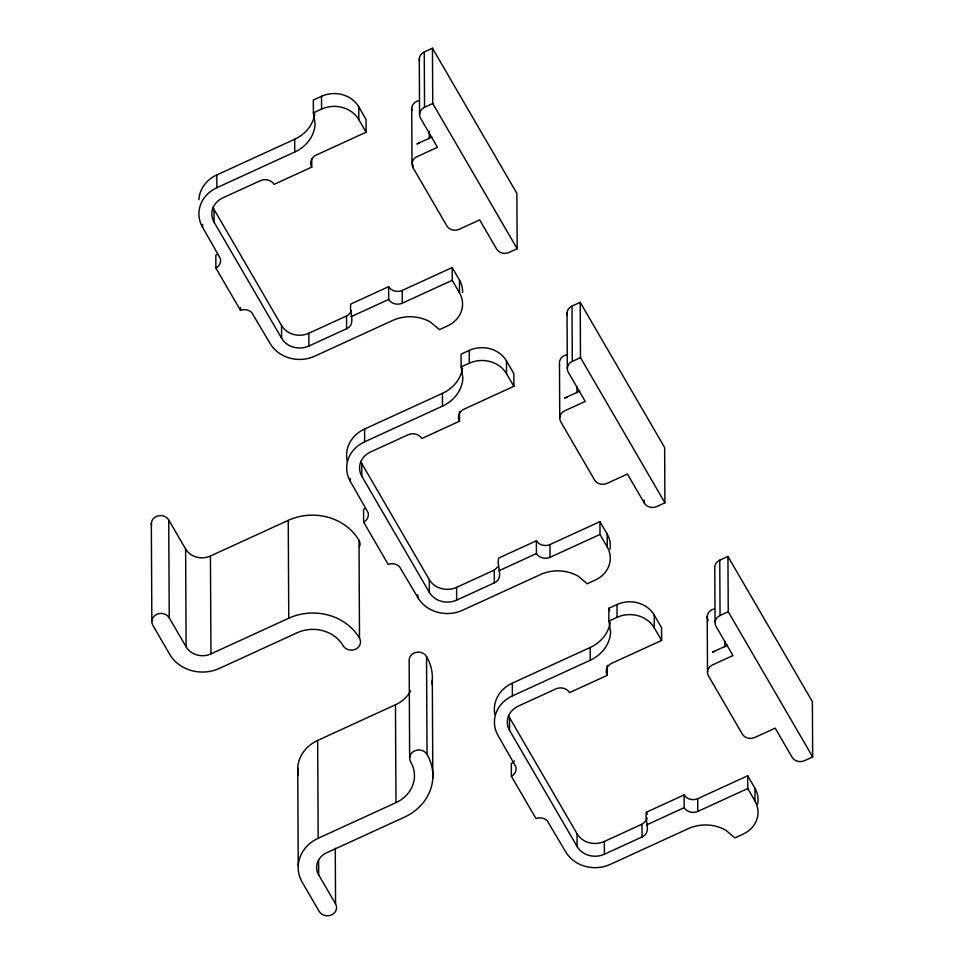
<?xml version="1.0" encoding="UTF-8"?>
<svg xmlns="http://www.w3.org/2000/svg" width="964" height="964" viewBox="0 0 964 964"><rect width="100%" height="100%" fill="white"/><g stroke="black" fill="none" stroke-linecap="round" stroke-linejoin="round"><path stroke-width="1.45" d="M217.237 254.4L215.828 255.267L215.888 268.04L240.47 310.324L242.097 309.806A10.146 9.001 -0.3 0 1 251.749 312.541L270.137 343.509A33.174 29.426 -0.3 0 0 314.83 356.138L392.685 320.458A37.753 33.487 -0.3 0 1 430.378 322.036L439.476 329.664L447.573 325.892A27.643 24.522 -0.3 0 0 459.479 292.839L459.503 280.102L452.188 267.546L402.229 290.441C397.554 292.55 391.384 291.164 388.625 286.682L350.944 303.949C348.57 311.806 356.825 324.024 346.594 328.736L308.914 345.992A20.268 17.979 -0.3 0 1 281.608 338.28L214.068 222.118L214.008 209.345A20.268 17.979 -0.3 0 1 212.948 207.188M364.982 508.522L363.573 509.39L363.633 522.151L388.227 564.446L389.842 563.928A10.146 9.001 -0.3 0 1 399.506 566.651L417.894 597.632A33.174 29.426 -0.3 0 0 462.575 610.248L540.442 574.568A37.753 33.487 -0.3 0 1 578.123 576.147L587.221 583.786L595.318 580.003A27.643 24.522 -0.3 0 0 607.224 546.962L607.248 534.213L599.933 521.657L549.974 544.552C545.299 546.66 539.129 545.287 536.37 540.792L498.701 558.06C496.315 565.928 504.57 578.147 494.339 582.846L456.659 600.114A20.268 17.979 -0.3 0 1 429.354 592.402L361.813 476.228L361.753 463.467A20.268 17.979 -0.3 0 1 360.693 461.31M514.439 760.837A10.146 9.001 -0.3 0 1 512.728 762.632L511.318 763.5L511.378 776.273L535.972 818.557L537.587 818.038A10.146 9.001 -0.3 0 1 547.251 820.774L565.639 851.742A33.174 29.426 -0.3 0 0 610.32 864.371L688.188 828.691A37.753 33.487 -0.3 0 1 725.868 830.269L734.966 837.897L743.063 834.125A27.643 24.522 -0.3 0 0 754.981 801.072L755.005 788.335L747.678 775.779L697.719 798.674C693.044 800.783 686.874 799.397 684.127 794.914L646.446 812.182C644.072 820.039 652.315 832.257 642.084 836.969L604.404 854.225A20.268 17.979 -0.3 0 1 577.099 846.513L509.558 730.351L509.498 717.577A20.268 17.979 -0.3 0 1 508.438 715.421M647.206 818.147L645.904 821.063L642.024 824.196L604.344 841.464A20.268 17.979 -0.3 0 1 577.038 833.752L509.498 717.577M351.535 310.709L348.703 314.626L346.534 315.963L308.854 333.231A20.268 17.979 -0.3 0 1 281.548 325.519L214.008 209.345M498.496 566.302L494.279 570.086L456.599 587.353A20.268 17.979 -0.3 0 1 429.293 579.629L361.753 463.467M215.888 268.04L217.298 267.161A10.146 9.001 -0.3 0 0 220.395 258.593L202.597 227.347L202.585 224.504M363.633 522.151L365.043 521.283A10.146 9.001 -0.3 0 0 368.14 512.703L350.354 481.458L350.33 478.626M511.378 776.273L512.788 775.393A10.146 9.001 -0.3 0 0 515.885 766.826L498.099 735.58A33.174 29.426 -0.3 0 1 512.39 695.924L512.318 683.163L590.185 647.483A37.753 33.487 -0.3 0 0 610.26 622.19M419.485 60.961A9.218 8.17 -0.3 0 1 424.256 51.948L432.45 48.2L516.885 193.415L517.174 248.712L508.98 252.472A9.218 8.17 -0.3 0 1 496.568 248.953L479.686 219.913L459.201 229.299A9.218 8.17 -0.3 0 1 446.79 225.793L413.026 167.712L413.002 164.724M198.885 199.705A33.174 29.426 -0.3 0 1 216.828 174.93L294.695 139.25A37.753 33.487 -0.3 0 0 314.77 113.957M202.597 227.347A33.174 29.426 -0.3 0 1 216.888 187.691L294.755 152.011A37.753 33.487 -0.3 0 0 315.132 123.826L313.384 112.812L313.324 100.051L321.518 96.304A27.643 24.522 -0.3 0 1 358.753 106.823L366.067 119.428L366.139 132.201L316.168 155.096C311.685 156.987 309.155 162.747 311.746 167.109L274.077 184.377C271.318 179.894 265.148 178.509 260.473 180.617L222.805 197.885A20.268 17.979 -0.3 0 0 214.068 222.118M413.026 167.712A9.218 8.17 -0.3 0 1 416.99 156.698L437.463 147.311L420.581 118.271A9.218 8.17 -0.3 0 1 424.546 107.257L432.74 103.497L432.45 48.2M431.944 137.057L416.93 143.937A9.218 8.17 -0.3 0 1 419.183 143.214M351.017 316.71L388.685 299.442L388.625 286.682M388.685 299.442C391.444 303.937 397.614 305.311 402.289 303.202L452.249 280.307L452.188 267.546M572.014 306.07L580.195 302.322L664.63 447.525L664.919 502.834L656.725 506.582A9.218 8.17 -0.3 0 1 644.314 503.075L627.431 474.035L606.946 483.422A9.218 8.17 -0.3 0 1 594.535 479.915L560.771 421.822A9.218 8.17 -0.3 0 1 564.735 410.809L585.22 401.434L568.326 372.381A9.218 8.17 -0.3 0 1 572.303 361.367L572.014 306.07A9.218 8.17 -0.3 0 0 567.23 315.071M347.353 461.467A33.174 29.426 -0.3 0 1 364.573 429.04L442.44 393.36A37.753 33.487 -0.3 0 0 462.515 368.079M350.354 481.458A33.174 29.426 -0.3 0 1 364.633 441.813L442.5 406.121A37.753 33.487 -0.3 0 0 462.877 377.936L461.141 366.935L461.069 354.162L469.263 350.414A27.643 24.522 -0.3 0 1 506.498 360.946L513.824 373.55L513.884 386.311L463.925 409.206C459.43 411.11 456.9 416.858 459.503 421.232L421.822 438.5C419.063 434.005 412.893 432.631 408.218 434.728L370.55 451.996A20.268 17.979 -0.3 0 0 361.813 476.228M572.303 361.367L580.485 357.62L580.195 302.322M151.541 525.452A9.218 8.17 -0.3 0 1 157.421 516.029A9.218 8.17 -0.3 0 1 168.736 519.957L185.618 548.998A18.424 16.352 -0.3 0 0 210.441 556.011L288.248 520.355A52.526 46.585 -0.3 0 1 359.006 540.346A9.218 8.17 -0.3 0 1 359.584 546.576M579.689 391.179L564.675 398.06A9.218 8.17 -0.3 0 1 566.94 397.337M210.947 653.881L288.754 618.225A52.526 46.585 -0.3 0 1 359.5 638.216A9.218 8.17 -0.3 0 1 355.535 649.23A9.218 8.17 -0.3 0 1 343.124 645.723A34.089 30.246 -0.3 0 0 297.201 632.746L219.382 668.401A36.861 32.692 -0.3 0 1 169.736 654.375L152.854 625.335A9.218 8.17 -0.3 0 1 156.819 614.321A9.218 8.17 -0.3 0 1 169.23 617.828L186.124 646.868A18.424 16.352 -0.3 0 0 210.947 653.881L210.441 556.011M498.762 570.833L536.442 553.565L536.37 540.792M536.442 553.565C539.189 558.048 545.359 559.421 550.034 557.325L599.994 534.43L599.933 521.657M298.225 775.056A36.861 32.692 -0.3 0 1 317.662 740.424L395.469 704.768A34.089 30.246 -0.3 0 0 410.688 690.766M719.759 560.192L727.941 556.433L812.375 701.647L812.664 756.945L804.47 760.704A9.218 8.17 -0.3 0 1 792.059 757.186L775.177 728.145L754.704 737.532A9.218 8.17 -0.3 0 1 742.292 734.026L708.516 675.945A9.218 8.17 -0.3 0 1 712.48 664.931L732.965 655.544L716.071 626.504A9.218 8.17 -0.3 0 1 720.048 615.49L719.759 560.192A9.218 8.17 -0.3 0 0 714.77 567.073L715.059 622.37M512.39 695.924L590.245 660.244A37.753 33.487 -0.3 0 0 610.622 632.059L608.887 621.045L608.814 608.284L617.008 604.536A27.643 24.522 -0.3 0 1 654.243 615.056L661.569 627.66L661.629 640.433L611.67 663.328C607.175 665.232 604.645 670.98 607.248 675.342L569.567 692.61C566.808 688.127 560.638 686.742 555.975 688.85L518.295 706.118A20.268 17.979 -0.3 0 0 509.558 730.351M720.048 615.49L728.242 611.73L727.941 556.433M727.434 645.29L712.42 652.17A9.218 8.17 -0.3 0 1 714.686 651.447M318.168 838.294L395.975 802.638A34.089 30.246 -0.3 0 0 410.664 761.885A9.218 8.17 -0.3 0 1 414.628 750.872A9.218 8.17 -0.3 0 1 427.04 754.378A52.526 46.585 -0.3 0 1 404.422 817.159L326.603 852.815A18.424 16.352 -0.3 0 0 318.674 874.842L335.556 903.883A9.218 8.17 -0.3 0 1 331.592 914.896A9.218 8.17 -0.3 0 1 319.18 911.39L302.286 882.349A36.861 32.692 -0.3 0 1 318.168 838.294L317.662 740.424M646.507 824.943L684.187 807.675L684.127 794.914M684.187 807.675C686.934 812.17 693.116 813.544 697.779 811.435L747.751 788.54L747.678 775.779M313.384 112.812L321.566 109.113A27.643 24.522 -0.3 0 1 358.801 119.632L366.139 132.201M461.141 366.935L469.311 363.235A27.643 24.522 -0.3 0 1 506.546 373.755L513.884 386.311M608.887 621.045L617.056 617.346A27.643 24.522 -0.3 0 1 654.291 627.865L661.629 640.433M432.74 103.497L517.174 248.712M580.485 357.62L664.919 502.834M728.242 611.73L812.664 756.945M747.751 788.54L754.981 801.072M599.994 534.43L607.224 546.962M452.249 280.307L459.479 292.839M609.742 610.573L608.814 608.284M646.446 812.182L647.302 814.291M724.759 641.012L724.783 646.88M707.215 616.502L707.504 671.812M644.301 500.087L644.314 503.075M577.002 386.889L577.038 392.758M567.025 312.951L567.314 368.248M559.759 417.689L559.469 362.392A9.218 8.17 -0.3 0 1 566.712 354.788M429.257 131.309L429.293 138.647M424.256 51.948L424.546 107.257M419.28 58.84L419.569 114.138M411.724 108.269L412.014 163.579M697.719 798.674L697.779 811.435M654.243 615.056L654.291 627.865M642.024 824.196L642.084 836.969M617.008 604.536L617.056 617.346M607.2 665.413L607.248 675.342M604.344 841.464L604.404 854.225M590.185 647.483L590.245 660.244M577.038 833.752L577.099 846.513M549.974 544.552L550.034 557.325M506.498 360.946L506.546 373.755M494.279 570.086L494.339 582.846M469.263 350.414L469.311 363.235M459.454 411.303L459.503 421.232M456.599 587.353L456.659 600.114M442.44 393.36L442.5 406.121M432.318 680.066L432.824 777.936M429.293 579.629L429.354 592.402M409.652 757.752L409.146 659.882A9.218 8.17 -0.3 0 1 416.388 652.279A9.218 8.17 -0.3 0 1 426.534 656.508L427.04 754.378M417.87 594.788L417.894 597.632M402.229 290.441L402.289 303.202M395.469 704.768L395.975 802.638M364.573 429.04L364.633 441.813M358.753 106.823L358.801 119.632M359.006 540.346L359.5 638.216M346.534 315.963L346.594 328.736M335.267 848.175L335.556 903.883M321.518 96.304L321.566 109.113M318.59 859.78L318.674 874.842M311.709 158.602L311.746 167.109M308.854 333.231L308.914 345.992M294.695 139.25L294.755 152.011M297.731 767.947L298.238 865.817M288.248 520.355L288.754 618.225M281.548 325.519L281.608 338.28M240.458 307.492L240.47 310.324M216.828 174.93L216.888 187.691M185.618 548.998L186.124 646.868M168.736 519.957L169.23 617.828M151.336 523.332L151.842 621.202M607.248 534.213A27.643 24.522 -0.3 0 1 610.007 549.167M459.503 280.102A27.643 24.522 -0.3 0 1 462.551 292.502M494.833 714.336A33.174 29.426 -0.3 0 1 512.318 683.163M755.005 788.335A27.643 24.522 -0.3 0 1 757.499 804.554M426.534 656.508A52.526 46.585 -0.3 0 1 431.896 684.103M708.227 620.635A9.218 8.17 -0.3 0 1 714.457 608.899M411.917 110.402A9.218 8.17 -0.3 0 1 418.966 100.666"/></g></svg>
